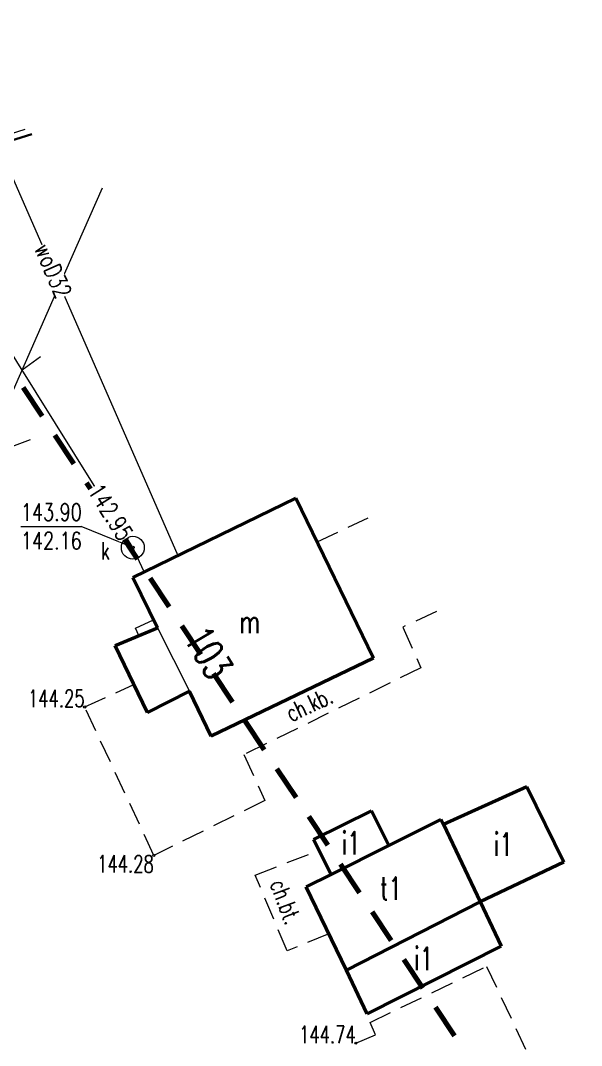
# Model space of a CAD drawing. Header units: metres. Extents: x 7480758 to 7480885, y 5952819 to 5952926.
# Drawn here: x 7480857.93 to 7480882.41, y 5952879.31 to 5952924.07 of the extents above; entities that cross this region are included whole.
import ezdxf
from ezdxf.enums import TextEntityAlignment as Align

# ---------------------------------------------------------------- set-up
doc = ezdxf.new("R2010")
doc.units = ezdxf.units.M
for name, pattern in [('1', [0]), ('2', [1.5, 1, -0.5]), ('2_OTKC', [1.5, 1, -0.5]), ('3_EGBN', [0]), ('3_EGBU_A', [0]), ('4', [2.5, 1.5, -1]), ('4_SUKP', [0]), ('4_SUKS', [0]), ('4_SUTP_A', [0]), ('4_SUWP', [0])]:
    doc.linetypes.add(name, pattern=pattern)
doc.layers.get('0').update_dxf_attribs({"color": 250, "linetype": 'CONTINUOUS', "lineweight": 100})
for name, color, linetype, lineweight, true_color in [('1_DROGI_L_1', 94, '4', 80, 0x00a800), ('SUKP_L_0', 36, '4_SUKP', 18, 0x803300), ('SUTP_L_0', 30, '4_SUTP_A', 18, 0xff9100)]:
    doc.layers.add(name, color=color, linetype=linetype, lineweight=lineweight, true_color=true_color)
for name, color, linetype, lineweight in [('Dzialki', 7, '1', 18), ('EADTD_T_0', 7, 'CONTINUOUS', 25), ('EGBB_E_T_0', 7, 'CONTINUOUS', 20), ('EGBB_L_0', 7, '3_EGBU_A', 50), ('EGBC_L_0', 7, '3_EGBN', 18), ('Kontury', 7, '2', 18), ('OTK_E_T_1', 7, 'CONTINUOUS', 0), ('OTK_L_2', 7, '2_OTKC', 18), ('OTO_L_0', 7, 'CONTINUOUS', 35), ('OTR_T_0', 7, 'CONTINUOUS', 18), ('SUK_E_T_4', 7, 'CONTINUOUS', 0), ('SUK_L_5', 7, '4_SUKS', 18), ('SUKR_T_0', 7, 'CONTINUOUS', 18), ('SUWP_E_T_0', 7, 'CONTINUOUS', 0), ('SUWP_L_0', 5, '4_SUWP', 18)]:
    doc.layers.add(name, color=color, linetype=linetype, lineweight=lineweight)
doc.styles.get("Standard").update_dxf_attribs({"font": 'Simplex.SHX', "width": 0.75})

# ---------------------------------------------------------------- blocks, each defined once
blk = doc.blocks.new('2_OTRS')
at = {"color": 0, "linetype": 'CONTINUOUS'}
blk.add_circle((0, 0), 0.045, dxfattribs=at)
blk = doc.blocks.new('4_SUPS')
at = {"color": 0, "linetype": 'CONTINUOUS'}
blk.add_circle((0, 0), 0.0625, dxfattribs=at)

msp = doc.modelspace()

# ---------------------------------------------------------------- linework, layer by layer
at = {"layer": '1_DROGI_L_1', "linetype": '4'}
msp.add_line((7480882.408, 5952871.401), (7480847.987, 5952923.176), dxfattribs=at)
at = {"layer": 'Dzialki'}
msp.add_line((7480858.115, 5952919.314), (7480838.5, 5952913.01), dxfattribs=at)
at = {"layer": 'EGBB_L_0', "linetype": '3_EGBU_A'}
for p, q in [((7480862.83, 5952899.75), (7480869.94, 5952903.21)), ((7480869.94, 5952903.21), (7480873.33, 5952896.22)), ((7480863.91, 5952897.55), (7480862.83, 5952899.75)), ((7480862.06, 5952896.77), (7480863.91, 5952897.55)), ((7480863.47, 5952893.85), (7480862.06, 5952896.77)), ((7480873.33, 5952896.22), (7480866.25, 5952892.81)), ((7480865.31, 5952894.78), (7480863.47, 5952893.85)), ((7480866.25, 5952892.81), (7480865.31, 5952894.78)), ((7480880.02, 5952890.61), (7480876.38, 5952888.96)), ((7480880.02, 5952890.61), (7480881.64, 5952887.31)), ((7480870.72, 5952888.3), (7480873.24, 5952889.55)), ((7480874, 5952888.04), (7480873.24, 5952889.55)), ((7480876.27, 5952889.18), (7480874, 5952888.04)), ((7480876.27, 5952889.18), (7480876.38, 5952888.96)), ((7480876.38, 5952888.96), (7480877.99, 5952885.58)), ((7480871.48, 5952886.77), (7480870.72, 5952888.3)), ((7480874, 5952888.04), (7480871.48, 5952886.77)), ((7480881.64, 5952887.31), (7480877.99, 5952885.58)), ((7480870.4, 5952886.23), (7480871.48, 5952886.77)), ((7480872.15, 5952882.59), (7480870.4, 5952886.23)), ((7480877.99, 5952885.58), (7480872.15, 5952882.59)), ((7480877.99, 5952885.58), (7480878.91, 5952883.64)), ((7480873.05, 5952880.69), (7480878.91, 5952883.64)), ((7480873.05, 5952880.69), (7480872.15, 5952882.59))]:
    msp.add_line(p, q, dxfattribs=at)
at = {"layer": 'EGBC_L_0', "linetype": '3_EGBN'}
for p, q in [((7480863.91, 5952897.55), (7480862.06, 5952896.77)), ((7480863.91, 5952897.55), (7480865.31, 5952894.78)), ((7480862.06, 5952896.77), (7480863.47, 5952893.85)), ((7480863.47, 5952893.85), (7480865.31, 5952894.78))]:
    msp.add_line(p, q, dxfattribs=at)
at = {"layer": 'Kontury'}
msp.add_line((7480858.115, 5952919.314), (7480838.5, 5952913.01), dxfattribs=at)
at = {"layer": 'OTK_L_2', "linetype": '2_OTKC'}
for p, q in [((7480870.87, 5952901.3), (7480873.101, 5952902.349)), ((7480873.33, 5952896.22), (7480870.87, 5952901.3)), ((7480876.085, 5952898.254), (7480874.61, 5952897.58)), ((7480862.94, 5952897.533), (7480863.737, 5952897.903)), ((7480863.91, 5952897.55), (7480863.737, 5952897.903)), ((7480863.094, 5952897.206), (7480862.94, 5952897.533)), ((7480863.094, 5952897.206), (7480863.91, 5952897.55)), ((7480874.61, 5952897.58), (7480875.4, 5952895.8)), ((7480866.25, 5952892.81), (7480873.33, 5952896.22)), ((7480875.4, 5952895.8), (7480867.68, 5952892.01)), ((7480860.73, 5952894.09), (7480862.88, 5952895.07)), ((7480862.88, 5952895.07), (7480863.47, 5952893.85)), ((7480863.47, 5952893.85), (7480865.31, 5952894.78)), ((7480865.31, 5952894.78), (7480866.25, 5952892.81)), ((7480863.75, 5952887.61), (7480860.73, 5952894.09)), ((7480867.68, 5952892.01), (7480868.59, 5952890)), ((7480868.59, 5952890), (7480863.75, 5952887.61)), ((7480868.166, 5952886.748), (7480870.952, 5952887.833)), ((7480870.952, 5952887.833), (7480871.48, 5952886.77)), ((7480869.57, 5952883.438), (7480868.166, 5952886.748)), ((7480871.48, 5952886.77), (7480870.4, 5952886.23)), ((7480870.4, 5952886.23), (7480871.385, 5952884.181)), ((7480871.385, 5952884.181), (7480869.57, 5952883.438)), ((7480873.18, 5952880.31), (7480878.27, 5952882.76)), ((7480878.27, 5952882.76), (7480881.2, 5952876.53)), ((7480873.42, 5952879.77), (7480873.18, 5952880.31)), ((7480872.56, 5952879.41), (7480873.42, 5952879.77)), ((7480873.26, 5952878.08), (7480872.56, 5952879.41))]:
    msp.add_line(p, q, dxfattribs=at)
at = {"layer": 'OTO_L_0'}
msp.add_line((7480852.049, 5952917.127), (7480858.417, 5952919.113), dxfattribs=at)
at = {"layer": 'SUK_L_5', "linetype": '4_SUKS'}
msp.add_circle((7480862.83, 5952901.05), 0.5, dxfattribs=at)
at = {"layer": 'SUKP_L_0', "linetype": '4_SUKP'}
for p, q in [((7480862.83, 5952901.05), (7480848.48, 5952924.07)), ((7480863.33, 5952899.99), (7480862.83, 5952901.05))]:
    msp.add_line(p, q, dxfattribs=at)
at = {"layer": 'SUKR_T_0', "linetype": 'CONTINUOUS', "lineweight": 0}
msp.add_line((7480857.95, 5952901.976), (7480860.582, 5952901.976), dxfattribs=at)
at = {"layer": 'SUTP_L_0', "linetype": '4_SUTP_A'}
for p, q in [((7480859.352, 5952911.883), (7480861.513, 5952916.766)), ((7480856.478, 5952905.391), (7480859.352, 5952911.883)), ((7480857.996, 5952908.82), (7480858.797, 5952909.395))]:
    msp.add_line(p, q, dxfattribs=at)
at = {"layer": 'SUWP_L_0', "linetype": '4_SUWP'}
for p, q in [((7480856.058, 5952920.685), (7480864.801, 5952900.709)), ((7480810.185, 5952887.631), (7480858.362, 5952905.771))]:
    msp.add_line(p, q, dxfattribs=at)

# ---------------------------------------------------------------- block references
at = {"layer": 'OTR_T_0'}
for p in [(7480860.73, 5952894.09), (7480863.75, 5952887.61), (7480872.56, 5952879.41)]:
    msp.add_blockref('2_OTRS', p, dxfattribs=at)
at = {"layer": 'SUKR_T_0'}
msp.add_blockref('4_SUPS', (7480862.565, 5952901.474), dxfattribs=at)

# ---------------------------------------------------------------- texts
at = {"layer": 'EADTD_T_0', "width": 0.7}
msp.add_text('103', height=1.25, rotation=300.9859, dxfattribs=at).set_placement((7480865.603, 5952896.136), align=Align.CENTER)
at = {"layer": 'EGBB_E_T_0', "width": 0.7}
for s, p in [('m', (7480867.937, 5952897.813)), ('i1', (7480872.36, 5952888.165)), ('i1', (7480879.007, 5952888.115)), ('t1', (7480874.096, 5952886.165)), ('i1', (7480875.525, 5952883.125))]:
    msp.add_text(s, height=1, dxfattribs=at).set_placement(p, align=Align.MIDDLE)
at = {"layer": 'OTK_E_T_1', "lineweight": 9, "width": 0.7}
for s, rotation, p in [('ch.kb.', 25.0994, (7480870.53, 5952894.204)), ('ch.bt.', 291.0375, (7480869.501, 5952885.586))]:
    msp.add_text(s, height=0.75, rotation=rotation, dxfattribs=at).set_placement(p, align=Align.MIDDLE)
at = {"layer": 'OTR_T_0', "lineweight": 9, "width": 0.7}
for s, rotation, p in [('144.25', 0.0664, (7480860.73, 5952894.09)), ('144.74', 359.9158, (7480872.56, 5952879.41))]:
    msp.add_text(s, height=0.75, rotation=rotation, dxfattribs=at).set_placement(p, align=Align.RIGHT)
msp.add_text('144.28', height=0.75, rotation=359.8843, dxfattribs=at).set_placement((7480863.75, 5952887.61), align=Align.TOP_RIGHT)

# ---------------------------------------------------------------- next in the draw order: texts
at = {"layer": 'SUKR_T_0', "lineweight": 9, "insert": (7480862.565, 5952901.474), "char_height": 0.75, "attachment_point": 6, "rotation": 301.9382, "bg_fill": 3, "box_fill_scale": 1}
msp.add_mtext('142.95', dxfattribs=at)
at = {"layer": 'SUKR_T_0', "lineweight": 9, "char_height": 0.75, "attachment_point": 1, "bg_fill": 3, "box_fill_scale": 1}
for s, insert in [('143.90', (7480857.95, 5952902.976)), ('142.16', (7480857.95, 5952901.726))]:
    msp.add_mtext(s, dxfattribs=dict(at, insert=insert))
at = {"layer": 'SUWP_E_T_0', "lineweight": 9, "insert": (7480859.357, 5952913.146), "char_height": 0.75, "attachment_point": 5, "rotation": 293.5549, "bg_fill": 3, "box_fill_scale": 1}
msp.add_mtext('woD32', dxfattribs=at)

# ---------------------------------------------------------------- next in the draw order: linework, layer by layer
at = {"layer": 'SUKR_T_0', "linetype": 'CONTINUOUS', "lineweight": 0}
msp.add_line((7480862.83, 5952901.05), (7480860.582, 5952901.976), dxfattribs=at)

# ---------------------------------------------------------------- next in the draw order: block references
at = {"layer": 'SUKR_T_0'}
msp.add_blockref('4_SUPS', (7480862.83, 5952901.05), dxfattribs=at)

# ---------------------------------------------------------------- next in the draw order: texts
at = {"layer": 'SUK_E_T_4', "lineweight": 9, "width": 0.7}
msp.add_text('k', height=0.75, dxfattribs=at).set_placement((7480861.827, 5952900.537), align=Align.RIGHT)

doc.saveas('drawing.dxf')
